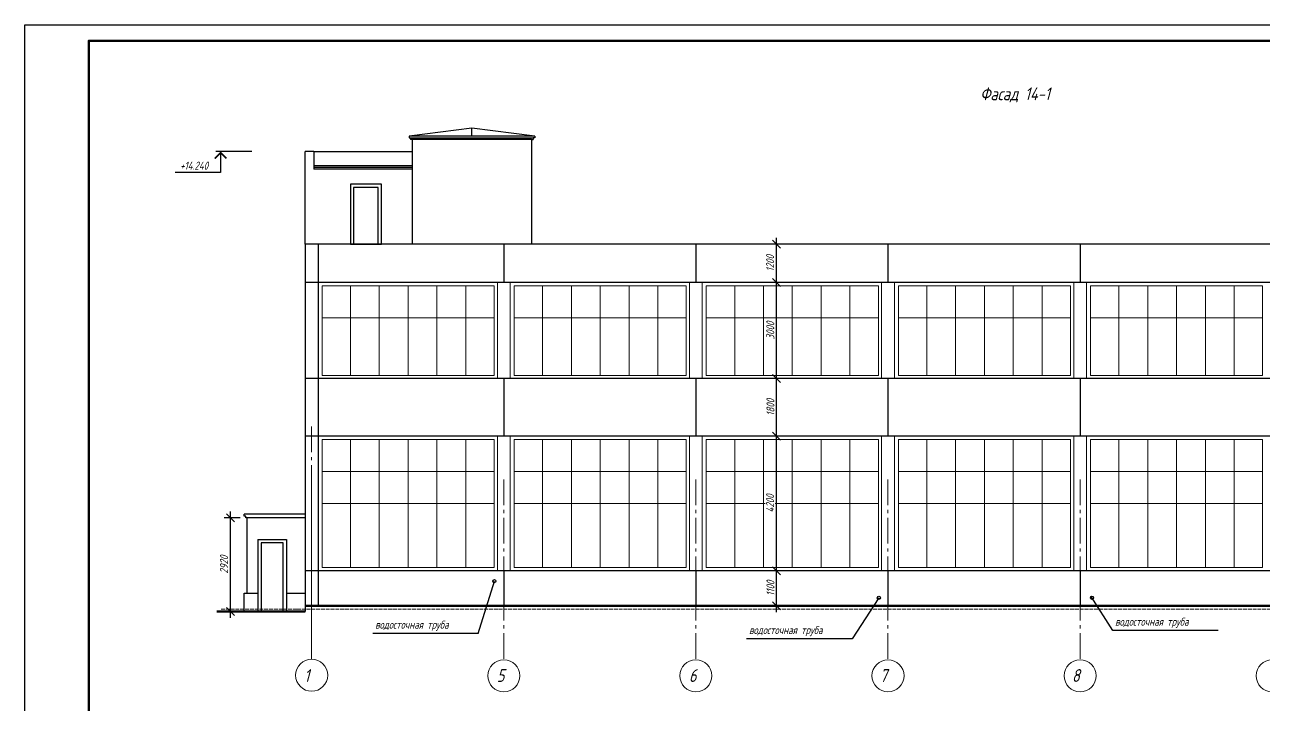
# Model space of a CAD drawing. Header units: millimetres. Extents: x 5341 to 134645, y 2795 to 129189.
# Drawn here: x 75245 to 113954, y 69765 to 91016 of the extents above; entities that cross this region are included whole.
import ezdxf
from ezdxf.enums import TextEntityAlignment as Align

# ---------------------------------------------------------------- set-up
doc = ezdxf.new("R2010")
doc.units = ezdxf.units.MM
doc.linetypes.add('ACAD_ISO02W100', pattern=[15, 12, -3])
doc.linetypes.add('GOST2.303 6', pattern=[12, 8, -1.5, 1, -1.5])
doc.layers.get('Defpoints').update_dxf_attribs({"color": 1})
doc.layers.add('osi', color=1, linetype='GOST2.303 6', lineweight=15, plot=False)
doc.layers.add('razm', color=5, linetype='Continuous', lineweight=15, plot=False)
for name, color, linetype, lineweight in [('АР_ОкнаЗаполнение', 130, 'Continuous', 20), ('АР_Рамка', 7, 'Continuous', 30), ('АР_Текст', 165, 'Continuous', 25), ('земля', 2, 'Continuous', 60), ('Стены', 170, 'Continuous', 30)]:
    doc.layers.add(name, color=color, linetype=linetype, lineweight=lineweight)
doc.styles.add('GOST 2.304', font='CS_Gost2304.shx', dxfattribs={"oblique": 15})
doc.styles.add('style2', font='CS_Gost2304.shx', dxfattribs={"oblique": 15})
doc.styles.add('ГОСТ 2.304', font='CS_Gost2304.shx')
doc.dimstyles.new('СПДС', dxfattribs={"dimscale": 100, "dimtxt": 2.5, "dimasz": 2.5, "dimexe": 2, "dimexo": 2, "dimtad": 1, "dimdec": 0, "dimrnd": 0.001, "dimtxsty": 'ГОСТ 2.304', "dimblk": 'ARCHTICK', "dimblk1": 'ARCHTICK', "dimblk2": 'OBLIQUE', "dimcen": 2.5, "dimdle": 2, "dimadec": 0, "dimazin": 2, "dimtfac": 0.75, "dimtdec": 0, "dimtmove": 1, "dimatfit": 3, "dimfxl": 1, "dimtfill": 1, "dimtolj": 1, "dimarcsym": 1})

# ---------------------------------------------------------------- blocks, each defined once
blk = doc.blocks.new('_Oblique')
at = {"color": 0, "linetype": 'ByBlock', "lineweight": -2}
blk.add_line((-0.5, -0.5), (0.5, 0.5), dxfattribs=at)
blk = doc.blocks.new('*D177')
at = {"layer": 'Defpoints', "color": 0, "ltscale": 200, "transparency": 16777216}
for p in [(98720, 73967), (98884, 73967), (98884, 72867)]:
    blk.add_point(p, dxfattribs=at)
at = {"layer": 'razm', "lineweight": -2, "ltscale": 200, "transparency": 16777216}
for p, q in [((98684, 73967), (98520, 73967)), ((98720, 72667), (98720, 74167)), ((98684, 72867), (98520, 72867))]:
    blk.add_line(p, q, dxfattribs=at)
at = {"layer": 'razm', "lineweight": -2, "ltscale": 200, "transparency": 16777216, "xscale": 250, "yscale": 250, "zscale": 250}
for p, rotation in [((98720, 73967), 90), ((98720, 72867), 270)]:
    blk.add_blockref('_Oblique', p, dxfattribs=dict(at, rotation=rotation))
at = {"layer": 'razm', "ltscale": 200, "transparency": 16777216, "insert": (98533, 73417), "char_height": 250, "attachment_point": 5, "rotation": 90, "style": 'style2', "bg_fill": 3, "box_fill_scale": 1.1, "bg_fill_color": 256, "bg_fill_true_color": 13158600, "bg_fill_transparency": 0}
blk.add_mtext('\\A1;1100', dxfattribs=at)
blk = doc.blocks.new('*D178')
at = {"layer": 'Defpoints', "color": 0, "ltscale": 200, "transparency": 16777216}
for p in [(98720, 78167), (98720, 78167), (98884, 73967)]:
    blk.add_point(p, dxfattribs=at)
at = {"layer": 'razm', "lineweight": -2, "ltscale": 200, "transparency": 16777216}
for p, q in [((98720, 73767), (98720, 78367)), ((98684, 73967), (98520, 73967))]:
    blk.add_line(p, q, dxfattribs=at)
at = {"layer": 'razm', "lineweight": -2, "ltscale": 200, "transparency": 16777216, "xscale": 250, "yscale": 250, "zscale": 250}
for p, rotation in [((98720, 78167), 90), ((98720, 73967), 270)]:
    blk.add_blockref('_Oblique', p, dxfattribs=dict(at, rotation=rotation))
at = {"layer": 'razm', "ltscale": 200, "transparency": 16777216, "insert": (98523, 76067), "char_height": 250, "attachment_point": 5, "rotation": 90, "style": 'style2', "bg_fill": 3, "box_fill_scale": 1.1, "bg_fill_color": 256, "bg_fill_true_color": 13158600, "bg_fill_transparency": 0}
blk.add_mtext('\\A1;4200', dxfattribs=at)
blk = doc.blocks.new('*D179')
at = {"layer": 'Defpoints', "color": 0, "ltscale": 200, "transparency": 16777216}
for p in [(98720, 79967), (98720, 79967), (98720, 78167)]:
    blk.add_point(p, dxfattribs=at)
at = {"layer": 'razm', "lineweight": -2, "ltscale": 200, "transparency": 16777216}
blk.add_line((98720, 77967), (98720, 80167), dxfattribs=at)
at = {"layer": 'razm', "lineweight": -2, "ltscale": 200, "transparency": 16777216, "xscale": 250, "yscale": 250, "zscale": 250}
for p, rotation in [((98720, 79967), 90), ((98720, 78167), 270)]:
    blk.add_blockref('_Oblique', p, dxfattribs=dict(at, rotation=rotation))
at = {"layer": 'razm', "ltscale": 200, "transparency": 16777216, "insert": (98533, 79067), "char_height": 250, "attachment_point": 5, "rotation": 90, "style": 'style2', "bg_fill": 3, "box_fill_scale": 1.1, "bg_fill_color": 256, "bg_fill_true_color": 13158600, "bg_fill_transparency": 0}
blk.add_mtext('\\A1;1800', dxfattribs=at)
blk = doc.blocks.new('*D180')
at = {"layer": 'Defpoints', "color": 0, "ltscale": 200, "transparency": 16777216}
for p in [(98720, 82967), (98720, 82967), (98720, 79967)]:
    blk.add_point(p, dxfattribs=at)
at = {"layer": 'razm', "lineweight": -2, "ltscale": 200, "transparency": 16777216}
blk.add_line((98720, 79767), (98720, 83167), dxfattribs=at)
at = {"layer": 'razm', "lineweight": -2, "ltscale": 200, "transparency": 16777216, "xscale": 250, "yscale": 250, "zscale": 250}
for p, rotation in [((98720, 82967), 90), ((98720, 79967), 270)]:
    blk.add_blockref('_Oblique', p, dxfattribs=dict(at, rotation=rotation))
at = {"layer": 'razm', "ltscale": 200, "transparency": 16777216, "insert": (98528, 81467), "char_height": 250, "attachment_point": 5, "rotation": 90, "style": 'style2', "bg_fill": 3, "box_fill_scale": 1.1, "bg_fill_color": 256, "bg_fill_true_color": 13158600, "bg_fill_transparency": 0}
blk.add_mtext('\\A1;3000', dxfattribs=at)
blk = doc.blocks.new('*D181')
at = {"layer": 'Defpoints', "color": 0, "ltscale": 200, "transparency": 16777216}
for p in [(98720, 84167), (98720, 84167), (98720, 82967)]:
    blk.add_point(p, dxfattribs=at)
at = {"layer": 'razm', "lineweight": -2, "ltscale": 200, "transparency": 16777216}
blk.add_line((98720, 82767), (98720, 84367), dxfattribs=at)
at = {"layer": 'razm', "lineweight": -2, "ltscale": 200, "transparency": 16777216, "xscale": 250, "yscale": 250, "zscale": 250}
for p, rotation in [((98720, 84167), 90), ((98720, 82967), 270)]:
    blk.add_blockref('_Oblique', p, dxfattribs=dict(at, rotation=rotation))
at = {"layer": 'razm', "ltscale": 200, "transparency": 16777216, "insert": (98523, 83567), "char_height": 250, "attachment_point": 5, "rotation": 90, "style": 'style2', "bg_fill": 3, "box_fill_scale": 1.1, "bg_fill_color": 256, "bg_fill_true_color": 13158600, "bg_fill_transparency": 0}
blk.add_mtext('\\A1;1200', dxfattribs=at)
blk = doc.blocks.new('*D182')
at = {"layer": 'Defpoints', "color": 0, "ltscale": 200, "transparency": 16777216}
for p in [(81671, 75617), (82169, 75617), (82094, 72697)]:
    blk.add_point(p, dxfattribs=at)
at = {"layer": 'razm', "lineweight": -2, "ltscale": 200, "transparency": 16777216}
for p, q in [((81969, 75617), (81471, 75617)), ((81671, 72497), (81671, 75817)), ((81894, 72697), (81471, 72697))]:
    blk.add_line(p, q, dxfattribs=at)
at = {"layer": 'razm', "lineweight": -2, "ltscale": 200, "transparency": 16777216, "xscale": 250, "yscale": 250, "zscale": 250}
for p, rotation in [((81671, 75617), 90), ((81671, 72697), 270)]:
    blk.add_blockref('_Oblique', p, dxfattribs=dict(at, rotation=rotation))
at = {"layer": 'razm', "ltscale": 200, "transparency": 16777216, "insert": (81466, 74157), "char_height": 250, "attachment_point": 5, "rotation": 90, "style": 'style2', "bg_fill": 3, "box_fill_scale": 1.1, "bg_fill_color": 256, "bg_fill_true_color": 13158600, "bg_fill_transparency": 0}
blk.add_mtext('\\A1;2920', dxfattribs=at)

msp = doc.modelspace()

# ---------------------------------------------------------------- linework, layer by layer
at = {"layer": 'osi', "ltscale": 100}
for p, q in [((84204.3, 78467.1), (84204.3, 71200.2)), ((84204.3, 76812.4), (84204.3, 71200.2)), ((90204.3, 76812.4), (90204.3, 71200.2)), ((96204.3, 76812.4), (96204.3, 71200.2)), ((102204.3, 76812.4), (102204.3, 71200.2)), ((108204.3, 76812.4), (108204.3, 71200.2))]:
    msp.add_line(p, q, dxfattribs=at)
at = {"layer": 'osi', "linetype": 'Continuous', "ltscale": 100}
for centre in [(84204.3, 70700.2), (90204.3, 70685.2), (96204.3, 70685.2), (102204.3, 70685.2), (108204.3, 70685.2), (114204.3, 70685.2)]:
    msp.add_circle(centre, 500, dxfattribs=at)
at = {"layer": 'АР_ОкнаЗаполнение', "ltscale": 100}
for p, q in [((85416.1, 82867.1), (85416.1, 80067.1)), ((86316.1, 82867.1), (86316.1, 80067.1)), ((87216.1, 82867.1), (87216.1, 80067.1)), ((88116.1, 82867.1), (88116.1, 80067.1)), ((89016.1, 82867.1), (89016.1, 80067.1)), ((91416.1, 82867.1), (91416.1, 80067.1)), ((92316.1, 82867.1), (92316.1, 80067.1)), ((93216.1, 82867.1), (93216.1, 80067.1)), ((94116.1, 82867.1), (94116.1, 80067.1)), ((95016.1, 82867.1), (95016.1, 80067.1)), ((97416.1, 82867.1), (97416.1, 80067.1)), ((98316.1, 82867.1), (98316.1, 80067.1)), ((99216.1, 82867.1), (99216.1, 80067.1)), ((100116.1, 82867.1), (100116.1, 80067.1)), ((101016.1, 82867.1), (101016.1, 80067.1)), ((103416.1, 82867.1), (103416.1, 80067.1)), ((104316.1, 82867.1), (104316.1, 80067.1)), ((105216.1, 82867.1), (105216.1, 80067.1)), ((106116.1, 82867.1), (106116.1, 80067.1)), ((107016.1, 82867.1), (107016.1, 80067.1)), ((109416.1, 82867.1), (109416.1, 80067.1)), ((110316.1, 82867.1), (110316.1, 80067.1)), ((111216.1, 82867.1), (111216.1, 80067.1)), ((112116.1, 82867.1), (112116.1, 80067.1)), ((113016.1, 82867.1), (113016.1, 80067.1)), ((89904.3, 81867.1), (84527.8, 81867.1)), ((95904.3, 81867.1), (90527.8, 81867.1)), ((101904.3, 81867.1), (96527.8, 81867.1)), ((107904.3, 81867.1), (102527.8, 81867.1)), ((113904.3, 81867.1), (108527.8, 81867.1)), ((85416.1, 78067.1), (85416.1, 74067.1)), ((86316.1, 78067.1), (86316.1, 74067.1)), ((87216.1, 78067.1), (87216.1, 74067.1)), ((88116.1, 78067.1), (88116.1, 74067.1)), ((89016.1, 78067.1), (89016.1, 74067.1)), ((91416.1, 78067.1), (91416.1, 74067.1)), ((92316.1, 78067.1), (92316.1, 74067.1)), ((93216.1, 78067.1), (93216.1, 74067.1)), ((94116.1, 78067.1), (94116.1, 74067.1)), ((95016.1, 78067.1), (95016.1, 74067.1)), ((97416.1, 78067.1), (97416.1, 74067.1)), ((98316.1, 78067.1), (98316.1, 74067.1)), ((99216.1, 78067.1), (99216.1, 74067.1)), ((100116.1, 78067.1), (100116.1, 74067.1)), ((101016.1, 78067.1), (101016.1, 74067.1)), ((103416.1, 78067.1), (103416.1, 74067.1)), ((104316.1, 78067.1), (104316.1, 74067.1)), ((105216.1, 78067.1), (105216.1, 74067.1)), ((106116.1, 78067.1), (106116.1, 74067.1)), ((107016.1, 78067.1), (107016.1, 74067.1)), ((109416.1, 78067.1), (109416.1, 74067.1)), ((110316.1, 78067.1), (110316.1, 74067.1)), ((111216.1, 78067.1), (111216.1, 74067.1)), ((112116.1, 78067.1), (112116.1, 74067.1)), ((113016.1, 78067.1), (113016.1, 74067.1)), ((89904.3, 77067.1), (84527.8, 77067.1)), ((95904.3, 77067.1), (90527.8, 77067.1)), ((101904.3, 77067.1), (96527.8, 77067.1)), ((107904.3, 77067.1), (102527.8, 77067.1)), ((113904.3, 77067.1), (108527.8, 77067.1)), ((89904.3, 76067.1), (84527.8, 76067.1)), ((95904.3, 76067.1), (90527.8, 76067.1)), ((101904.3, 76067.1), (96527.8, 76067.1)), ((107904.3, 76067.1), (102527.8, 76067.1)), ((113904.3, 76067.1), (108527.8, 76067.1))]:
    msp.add_line(p, q, dxfattribs=at)
for points in [[(84527.8, 82867.1), (89904.3, 82867.1), (89904.3, 80067.1), (84527.8, 80067.1)], [(90004.3, 82967.1), (90404.3, 82967.1), (90404.3, 79967.1), (90004.3, 79967.1)], [(90527.8, 82867.1), (95904.3, 82867.1), (95904.3, 80067.1), (90527.8, 80067.1)], [(96004.3, 82967.1), (96404.3, 82967.1), (96404.3, 79967.1), (96004.3, 79967.1)], [(96527.8, 82867.1), (101904.3, 82867.1), (101904.3, 80067.1), (96527.8, 80067.1)], [(102004.3, 82967.1), (102404.3, 82967.1), (102404.3, 79967.1), (102004.3, 79967.1)], [(102527.8, 82867.1), (107904.3, 82867.1), (107904.3, 80067.1), (102527.8, 80067.1)], [(108004.3, 82967.1), (108404.3, 82967.1), (108404.3, 79967.1), (108004.3, 79967.1)], [(108527.8, 82867.1), (113904.3, 82867.1), (113904.3, 80067.1), (108527.8, 80067.1)], [(84527.8, 78067.1), (89904.3, 78067.1), (89904.3, 74067.1), (84527.8, 74067.1)], [(90004.3, 78167.1), (90404.3, 78167.1), (90404.3, 73967.1), (90004.3, 73967.1)], [(90527.8, 78067.1), (95904.3, 78067.1), (95904.3, 74067.1), (90527.8, 74067.1)], [(96004.3, 78167.1), (96404.3, 78167.1), (96404.3, 73967.1), (96004.3, 73967.1)], [(96527.8, 78067.1), (101904.3, 78067.1), (101904.3, 74067.1), (96527.8, 74067.1)], [(102004.3, 78167.1), (102404.3, 78167.1), (102404.3, 73967.1), (102004.3, 73967.1)], [(102527.8, 78067.1), (107904.3, 78067.1), (107904.3, 74067.1), (102527.8, 74067.1)], [(108004.3, 78167.1), (108404.3, 78167.1), (108404.3, 73967.1), (108004.3, 73967.1)], [(108527.8, 78067.1), (113904.3, 78067.1), (113904.3, 74067.1), (108527.8, 74067.1)]]:
    msp.add_lwpolyline(points, close=True, dxfattribs=at)
at = {"layer": 'АР_Рамка'}
for p, q in [((75244.5, 49016.3), (75244.5, 91016.3)), ((75244.5, 91016.3), (134644.5, 91016.3))]:
    msp.add_line(p, q, dxfattribs=at)
at = {"layer": 'АР_Рамка', "lineweight": 50}
msp.add_lwpolyline([(134144.5, 49516.3), (77244.5, 49516.3), (77244.5, 90516.3), (134144.5, 90516.3), (134144.5, 49516.3)], close=True, dxfattribs=at)
at = {"layer": 'АР_Текст', "lineweight": 25}
for p, q in [((82336.4, 87057.1), (81209.3, 87057.1)), ((81359.3, 87057.1), (81359.3, 86401.3)), ((81359.3, 86401.3), (79944.3, 86401.3)), ((89409, 72008.9), (89910.8, 73638.3)), ((109221.4, 72101.9), (108547.2, 73163.9)), ((101917.4, 73121.7), (101088.3, 71841.1)), ((89409, 72008.9), (86110.8, 72008.9)), ((112519.6, 72101.9), (109221.4, 72101.9)), ((101088.3, 71841.1), (97790.1, 71841.1))]:
    msp.add_line(p, q, dxfattribs=at)
at = {"layer": 'АР_Текст', "lineweight": 25, "const_width": 50}
msp.add_lwpolyline([(81541.6, 86839.4), (81359.3, 87021.8), (81177, 86839.4)], dxfattribs=at)
at = {"layer": 'земля', "ltscale": 100}
for p, q in [((126664.3, 72867.1), (84004.3, 72867.1)), ((84004.3, 72697), (81245.6, 72697))]:
    msp.add_line(p, q, dxfattribs=at)
at = {"layer": 'Стены', "ltscale": 100}
for p, q in [((89209.3, 87787.1), (87244.3, 87537.1)), ((91174.3, 87537.1), (87244.3, 87537.1)), ((87244.3, 87537.1), (87244.3, 87487.1)), ((87244.3, 87487.1), (87294.3, 87487.1)), ((87294.3, 87487.1), (87294.3, 87437.1)), ((87294.3, 87487.1), (91124.3, 87487.1)), ((91174.3, 87537.1), (89209.3, 87787.1)), ((89209.3, 87537.1), (89209.3, 87787.1)), ((91124.3, 87487.1), (91124.3, 87437.1)), ((91174.3, 87487.1), (91124.3, 87487.1)), ((91174.3, 87537.1), (91174.3, 87487.1)), ((87344.3, 87437.1), (87294.3, 87437.1)), ((87344.3, 87437.1), (87344.3, 84167.1)), ((91074.3, 87437.1), (87344.3, 87437.1)), ((91074.3, 87437.1), (91074.3, 84167.1)), ((91074.3, 87437.1), (91124.3, 87437.1)), ((84004.3, 84167.1), (84004.3, 87057.1)), ((84269.3, 87057.1), (84004.3, 87057.1)), ((84269.3, 87057.1), (84269.3, 86607.1)), ((84269.3, 87057.1), (87344.3, 87057.1)), ((87344.3, 86607.1), (84269.3, 86607.1)), ((84269.3, 86607.1), (84269.3, 86507.1)), ((87344.3, 86557.1), (84269.3, 86557.1)), ((87344.3, 86507.1), (84269.3, 86507.1)), ((126404.3, 84167.1), (84004.3, 84167.1)), ((84004.3, 84167.1), (84004.3, 72867.1)), ((84404.3, 84167.1), (84404.3, 72867.1)), ((90204.3, 84167.1), (90204.3, 82967.1)), ((96204.3, 84167.1), (96204.3, 82967.1)), ((102204.3, 84167.1), (102204.3, 82967.1)), ((108204.3, 84167.1), (108204.3, 82967.1)), ((126404.3, 82967.1), (84004.3, 82967.1)), ((126404.3, 79967.1), (84004.3, 79967.1)), ((90204.3, 79967.1), (90204.3, 78167.1)), ((96204.3, 79967.1), (96204.3, 78167.1)), ((102204.3, 79967.1), (102204.3, 78167.1)), ((108204.3, 79967.1), (108204.3, 78167.1)), ((126404.3, 78167.1), (84004.3, 78167.1)), ((84004.3, 75727.4), (82094.3, 75727.4)), ((82094.3, 75667.4), (82094.3, 75727.4)), ((82144.3, 75667.4), (82094.3, 75667.4)), ((82144.3, 75617.4), (82144.3, 75667.4)), ((82194.3, 75617.4), (82144.3, 75617.4)), ((84004.3, 75617.4), (82194.3, 75617.4)), ((82194.3, 73267), (82194.3, 75617.4)), ((82524.3, 74937), (82524.3, 72697)), ((82524.3, 74937), (83414.3, 74937)), ((83414.3, 74937), (83414.3, 72697)), ((123304.3, 73967.1), (84004.3, 73967.1)), ((84004.3, 73967.1), (84004.3, 72697)), ((90204.3, 73967.1), (90204.3, 72867.1)), ((96204.3, 73967.1), (96204.3, 72867.1)), ((102204.3, 73967.1), (102204.3, 72867.1)), ((108204.3, 73967.1), (108204.3, 72867.1)), ((82094.3, 72697), (82094.3, 73267)), ((82094.3, 73267), (82524.3, 73267)), ((83414.3, 73267), (84004.3, 73267))]:
    msp.add_line(p, q, dxfattribs=at)
at = {"layer": 'Стены', "color": 1, "linetype": 'ACAD_ISO02W100', "lineweight": 15, "ltscale": 10}
for q in [(81351.2, 72767.1), (133069.1, 72767.1)]:
    msp.add_line((83744.3, 72767.1), q, dxfattribs=at)
at = {"layer": 'Стены', "ltscale": 100}
for points in [[(85414.3, 84167.1), (86384.3, 84167.1), (86384.3, 86037.1), (85414.3, 86037.1)], [(85514.3, 84167.1), (86284.3, 84167.1), (86284.3, 85937.1), (85514.3, 85937.1)], [(82624.3, 72697), (83314.3, 72697), (83314.3, 74837), (82624.3, 74837)]]:
    msp.add_lwpolyline(points, close=True, dxfattribs=at)
for centre in [(89910.8, 73638.3), (101917.4, 73121.7), (108574, 73121.7)]:
    msp.add_circle(centre, 50, dxfattribs=at)

# ---------------------------------------------------------------- texts
at = {"layer": 'osi', "color": 7, "lineweight": 25, "style": 'GOST 2.304', "oblique": 15}
for s, p in [('1', (83971.2, 70492.1)), ('5', (89988.7, 70492.1)), ('6', (95988.7, 70492.1)), ('7', (101949.7, 70492.1)), ('8', (107949.7, 70492.1))]:
    msp.add_text(s, height=400, dxfattribs=at).set_placement(p)
at = {"layer": 'АР_Текст', "lineweight": 25, "style": 'GOST 2.304', "oblique": 15}
msp.add_text('Фасад 14-1', height=400, dxfattribs=at).set_placement((106171.4, 88860.1), align=Align.MIDDLE_CENTER)
at = {"layer": 'АР_Текст', "lineweight": 25, "ltscale": 100, "style": 'style2', "oblique": 15}
msp.add_text('+14.240', height=250, dxfattribs=at).set_placement((80094.3, 86491.3))
at = {"layer": 'АР_Текст', "lineweight": 25, "style": 'GOST 2.304', "oblique": 15}
for p in [(86185.2, 72155.9), (109295.8, 72248.9), (97864.5, 71988.1)]:
    msp.add_text('водосточная труба', height=250, dxfattribs=at).set_placement(p)

# ---------------------------------------------------------------- next in the draw order: dimensions: what is measured, and where the dimension line sits
at = {"layer": 'razm', "color": 1, "ltscale": 200}
for base, p1, p2, picture, middle in [((81670.8, 75617.4), (82094.3, 72697), (82169.3, 75617.4), '*D182', (81466.4, 74157.2)), ((98720.5, 73967.1), (98883.8, 72867.1), (98883.8, 73967.1), '*D177', (98533, 73417.1))]:
    dim = msp.add_linear_dim(base=base, p1=p1, p2=p2, angle=90, dimstyle='СПДС', override={"dimtxsty": 'style2', "dimblk": 'Oblique', "dimclrd": 256, "dimclre": 256, "dimclrt": 256}, dxfattribs=at)
    dim.commit()
    dim.dimension.update_dxf_attribs({"geometry": picture, "text_midpoint": middle})

# ---------------------------------------------------------------- next in the draw order: dimensions: what is measured, and where the dimension line sits
dim = msp.add_linear_dim(base=(98720.5, 78167.1), p1=(98883.8, 73967.1), p2=(98720.5, 78167.1), angle=90, dimstyle='СПДС', override={"dimtxsty": 'style2', "dimblk": 'Oblique', "dimclrd": 256, "dimclre": 256, "dimclrt": 256}, dxfattribs=at)
dim.commit()
dim.dimension.update_dxf_attribs({"geometry": '*D178', "text_midpoint": (98523.3, 76067.1)})

# ---------------------------------------------------------------- next in the draw order: dimensions: what is measured, and where the dimension line sits
dim = msp.add_linear_dim(base=(98720.5, 79967.1), p1=(98720.5, 78167.1), p2=(98720.5, 79967.1), angle=90, dimstyle='СПДС', override={"dimtxsty": 'style2', "dimblk": 'Oblique', "dimclrd": 256, "dimclre": 256, "dimclrt": 256}, dxfattribs=at)
dim.commit()
dim.dimension.update_dxf_attribs({"geometry": '*D179', "text_midpoint": (98533, 79067.1)})

# ---------------------------------------------------------------- next in the draw order: dimensions: what is measured, and where the dimension line sits
dim = msp.add_linear_dim(base=(98720.5, 82967.1), p1=(98720.5, 79967.1), p2=(98720.5, 82967.1), angle=90, dimstyle='СПДС', override={"dimtxsty": 'style2', "dimblk": 'Oblique', "dimclrd": 256, "dimclre": 256, "dimclrt": 256}, dxfattribs=at)
dim.commit()
dim.dimension.update_dxf_attribs({"geometry": '*D180', "text_midpoint": (98527.8, 81467.1)})

# ---------------------------------------------------------------- next in the draw order: dimensions: what is measured, and where the dimension line sits
dim = msp.add_linear_dim(base=(98720.5, 84167.1), p1=(98720.5, 82967.1), p2=(98720.5, 84167.1), angle=90, dimstyle='СПДС', override={"dimtxsty": 'style2', "dimblk": 'Oblique', "dimclrd": 256, "dimclre": 256, "dimclrt": 256}, dxfattribs=at)
dim.commit()
dim.dimension.update_dxf_attribs({"geometry": '*D181', "text_midpoint": (98523.3, 83567.1)})

doc.saveas('drawing.dxf')
